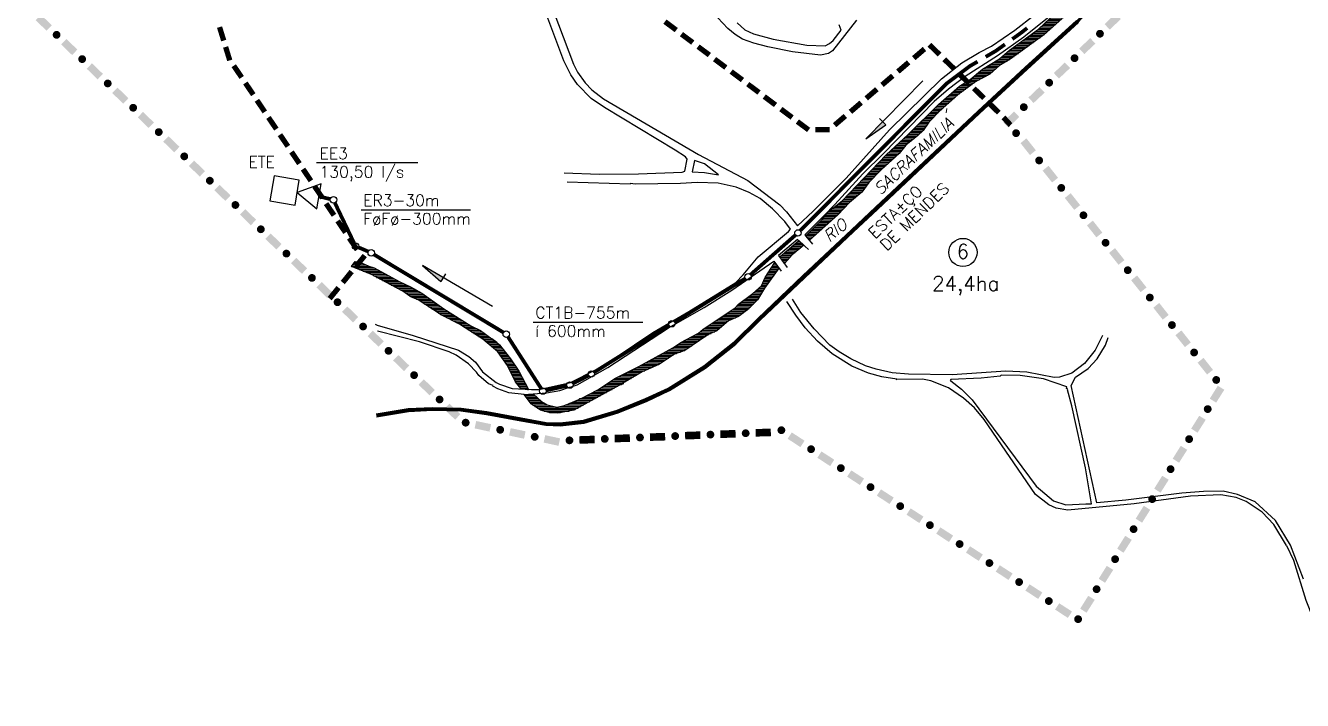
# Model space of a CAD drawing. Extents: x 628876 to 634043, y 7506730 to 7509520.
# Drawn here: x 629087 to 630626, y 7506739 to 7507552 of the extents above; entities that cross this region are included whole.
import ezdxf
from ezdxf.enums import TextEntityAlignment as Align

# ---------------------------------------------------------------- set-up
doc = ezdxf.new("R2010")
doc.units = 0
doc.header["$LTSCALE"] = 40
doc.header["$MEASUREMENT"] = 0
doc.linetypes.add('DASHED', pattern=[0.75, 0.5, -0.25])
doc.linetypes.add('HIDDEN', pattern=[0.375, 0.25, -0.125])
doc.layers.get('0').update_dxf_attribs({"linetype": 'CONTINUOUS'})
for name, color, linetype in [('ESTACAO', 5, 'CONTINUOUS'), ('HATCH', 150, 'CONTINUOUS'), ('L-FERREA', 6, 'CONTINUOUS'), ('LIMITE-BACIA', 3, 'CONTINUOUS'), ('LIMITE-PROJETO', 1, 'CONTINUOUS'), ('RIO', 4, 'CONTINUOUS'), ('RUA', 7, 'CONTINUOUS'), ('TEXTO', 5, 'CONTINUOUS'), ('TEXTO2', 5, 'CONTINUOUS')]:
    doc.layers.add(name, color=color, linetype=linetype)
doc.styles.add('GOTHICI', font='ITALICT8.SHX', dxfattribs={"height": 1.641651})
doc.styles.get("Standard").update_dxf_attribs({"font": 'ROMANSBR.SHX'})

# ---------------------------------------------------------------- blocks, each defined once
blk = doc.blocks.new('*X5')
at = {"color": 0}
for p, q in [((630401.2, 7507657.5), (630411, 7507657.5)), ((630401.4, 7507659.4), (630411, 7507659.4)), ((630401.7, 7507661.2), (630411, 7507661.2)), ((630401.9, 7507663.1), (630410.9, 7507663.1)), ((630402.2, 7507665), (630410.9, 7507665)), ((630398.2, 7507642.5), (630410.2, 7507642.5)), ((630399.2, 7507644.4), (630410.6, 7507644.4)), ((630399.8, 7507646.2), (630410.9, 7507646.2)), ((630400.1, 7507648.1), (630411.1, 7507648.1)), ((630400.3, 7507650), (630411.1, 7507650)), ((630400.5, 7507651.9), (630411.1, 7507651.9)), ((630400.8, 7507653.7), (630411.1, 7507653.7)), ((630401, 7507655.6), (630411, 7507655.6)), ((630387.9, 7507625.6), (630402.3, 7507625.6)), ((630389.3, 7507627.5), (630403.8, 7507627.5)), ((630390.6, 7507629.4), (630405.3, 7507629.4)), ((630391.9, 7507631.2), (630406.8, 7507631.2)), ((630393.2, 7507633.1), (630408.2, 7507633.1)), ((630394.5, 7507635), (630408.9, 7507635)), ((630395.4, 7507636.9), (630409.2, 7507636.9)), ((630396.4, 7507638.7), (630409.6, 7507638.7)), ((630397.3, 7507640.6), (630409.9, 7507640.6)), ((630373.7, 7507610.6), (630390.1, 7507610.6)), ((630375.6, 7507612.5), (630391.8, 7507612.5)), ((630377.5, 7507614.4), (630393.3, 7507614.4)), ((630379.3, 7507616.2), (630394.8, 7507616.2)), ((630381.2, 7507618.1), (630396.3, 7507618.1)), ((630383.1, 7507620), (630397.8, 7507620)), ((630385, 7507621.9), (630399.3, 7507621.9)), ((630386.6, 7507623.7), (630400.8, 7507623.7)), ((630358.6, 7507595.6), (630375.1, 7507595.6)), ((630360.6, 7507597.5), (630377.1, 7507597.5)), ((630362.4, 7507599.4), (630379.1, 7507599.4)), ((630364.3, 7507601.2), (630381.1, 7507601.2)), ((630366.2, 7507603.1), (630383, 7507603.1)), ((630368.1, 7507605), (630384.8, 7507605)), ((630369.9, 7507606.9), (630386.5, 7507606.9)), ((630371.8, 7507608.7), (630388.3, 7507608.7)), ((630342.8, 7507580.6), (630359.1, 7507580.6)), ((630344.8, 7507582.5), (630361.1, 7507582.5)), ((630346.8, 7507584.4), (630363.1, 7507584.4)), ((630348.7, 7507586.2), (630365.1, 7507586.2)), ((630350.7, 7507588.1), (630367.1, 7507588.1)), ((630352.7, 7507590), (630369.1, 7507590)), ((630354.7, 7507591.9), (630371.1, 7507591.9)), ((630356.6, 7507593.7), (630373.1, 7507593.7)), ((630327, 7507565.6), (630342.2, 7507565.6)), ((630329, 7507567.5), (630344.3, 7507567.5)), ((630331, 7507569.4), (630347, 7507569.4)), ((630332.9, 7507571.2), (630349.2, 7507571.2)), ((630334.9, 7507573.1), (630351.2, 7507573.1)), ((630336.9, 7507575), (630353.1, 7507575)), ((630338.9, 7507576.9), (630355.1, 7507576.9)), ((630340.8, 7507578.7), (630357.1, 7507578.7)), ((630309, 7507548.7), (630323.3, 7507548.7)), ((630311, 7507550.6), (630325.4, 7507550.6)), ((630313, 7507552.5), (630327.5, 7507552.5)), ((630315, 7507554.4), (630329.6, 7507554.4)), ((630317, 7507556.2), (630331.6, 7507556.2)), ((630319, 7507558.1), (630333.7, 7507558.1)), ((630321, 7507560), (630335.8, 7507560)), ((630323, 7507561.9), (630338.3, 7507561.9)), ((630325, 7507563.7), (630341, 7507563.7)), ((630288.7, 7507533.7), (630304.7, 7507533.7)), ((630291.3, 7507535.6), (630307.4, 7507535.6)), ((630293.8, 7507537.5), (630310, 7507537.5)), ((630296.4, 7507539.4), (630312.6, 7507539.4)), ((630299, 7507541.2), (630315.1, 7507541.2)), ((630301.6, 7507543.1), (630317.1, 7507543.1)), ((630304.2, 7507545), (630319.2, 7507545)), ((630306.8, 7507546.9), (630321.3, 7507546.9)), ((630268.8, 7507518.7), (630283.9, 7507518.7)), ((630271, 7507520.6), (630286.5, 7507520.6)), ((630273.1, 7507522.5), (630289.1, 7507522.5)), ((630275.7, 7507524.4), (630291.7, 7507524.4)), ((630278.3, 7507526.2), (630294.3, 7507526.2)), ((630280.9, 7507528.1), (630296.9, 7507528.1)), ((630283.5, 7507530), (630299.5, 7507530)), ((630286.1, 7507531.9), (630302.1, 7507531.9)), ((630247.5, 7507503.7), (630260.9, 7507503.7)), ((630250.6, 7507505.6), (630264, 7507505.6)), ((630253.7, 7507507.5), (630267.1, 7507507.5)), ((630256.7, 7507509.4), (630270.2, 7507509.4)), ((630259.8, 7507511.2), (630273.4, 7507511.2)), ((630262.4, 7507513.1), (630276.1, 7507513.1)), ((630264.5, 7507515), (630278.7, 7507515)), ((630266.7, 7507516.9), (630281.3, 7507516.9)), ((630225.2, 7507486.9), (630236.7, 7507486.9)), ((630227.6, 7507488.7), (630240.1, 7507488.7)), ((630229.8, 7507490.6), (630243.5, 7507490.6)), ((630232.1, 7507492.5), (630246.9, 7507492.5)), ((630234.3, 7507494.4), (630249.9, 7507494.4)), ((630236.6, 7507496.2), (630252.1, 7507496.2)), ((630238.8, 7507498.1), (630254.3, 7507498.1)), ((630241.3, 7507500), (630256.5, 7507500)), ((630244.4, 7507501.9), (630258.7, 7507501.9)), ((630204.6, 7507471.9), (630215.4, 7507471.9)), ((630206.8, 7507473.7), (630217.9, 7507473.7)), ((630209, 7507475.6), (630220.5, 7507475.6)), ((630211.2, 7507477.5), (630223, 7507477.5)), ((630213.5, 7507479.4), (630225.6, 7507479.4)), ((630216.4, 7507481.2), (630228.1, 7507481.2)), ((630219.4, 7507483.1), (630230.6, 7507483.1)), ((630222.3, 7507485), (630233.3, 7507485)), ((630187.3, 7507456.9), (630197.8, 7507456.9)), ((630189.4, 7507458.7), (630199.9, 7507458.7)), ((630191.6, 7507460.6), (630202.1, 7507460.6)), ((630193.8, 7507462.5), (630204.2, 7507462.5)), ((630195.9, 7507464.4), (630206.3, 7507464.4)), ((630198.1, 7507466.2), (630208.4, 7507466.2)), ((630200.3, 7507468.1), (630210.5, 7507468.1)), ((630202.5, 7507470), (630212.8, 7507470)), ((630172.3, 7507441.9), (630182, 7507441.9)), ((630174.2, 7507443.7), (630183.9, 7507443.7)), ((630176, 7507445.6), (630185.7, 7507445.6)), ((630177.9, 7507447.5), (630187.6, 7507447.5)), ((630179.8, 7507449.4), (630189.4, 7507449.4)), ((630181.7, 7507451.2), (630191.5, 7507451.2)), ((630183.6, 7507453.1), (630193.6, 7507453.1)), ((630185.4, 7507455), (630195.7, 7507455)), ((630157.2, 7507426.9), (630169.8, 7507426.9)), ((630159.1, 7507428.7), (630171.1, 7507428.7)), ((630161, 7507430.6), (630172.4, 7507430.6)), ((630162.9, 7507432.5), (630173.7, 7507432.5)), ((630164.8, 7507434.4), (630175, 7507434.4)), ((630166.6, 7507436.2), (630176.5, 7507436.2)), ((630168.5, 7507438.1), (630178.3, 7507438.1)), ((630170.4, 7507440), (630180.2, 7507440)), ((630139.4, 7507410), (630150.6, 7507410)), ((630141.4, 7507411.9), (630153, 7507411.9)), ((630143.5, 7507413.7), (630155.3, 7507413.7)), ((630145.5, 7507415.6), (630157.7, 7507415.6)), ((630147.6, 7507417.5), (630160.1, 7507417.5)), ((630149.6, 7507419.4), (630162.4, 7507419.4)), ((630151.6, 7507421.2), (630164.4, 7507421.2)), ((630153.5, 7507423.1), (630166.3, 7507423.1)), ((630155.4, 7507425), (630168.2, 7507425)), ((630123.2, 7507395), (630137, 7507395)), ((630125, 7507396.9), (630139.1, 7507396.9)), ((630127.1, 7507398.7), (630140.9, 7507398.7)), ((630129.1, 7507400.6), (630142.3, 7507400.6)), ((630131.2, 7507402.5), (630143.8, 7507402.5)), ((630133.2, 7507404.4), (630145.3, 7507404.4)), ((630135.3, 7507406.2), (630146.8, 7507406.2)), ((630137.3, 7507408.1), (630148.2, 7507408.1)), ((630108.8, 7507380), (630120.2, 7507380)), ((630110.6, 7507381.9), (630122.3, 7507381.9)), ((630112.4, 7507383.7), (630124.4, 7507383.7)), ((630114.2, 7507385.6), (630126.5, 7507385.6)), ((630116, 7507387.5), (630128.6, 7507387.5)), ((630117.8, 7507389.4), (630130.7, 7507389.4)), ((630119.6, 7507391.2), (630132.8, 7507391.2)), ((630121.4, 7507393.1), (630134.9, 7507393.1)), ((630094.5, 7507365), (630105.3, 7507365)), ((630096.3, 7507366.9), (630107.1, 7507366.9)), ((630098.1, 7507368.7), (630109, 7507368.7)), ((630099.9, 7507370.6), (630110.8, 7507370.6)), ((630101.7, 7507372.5), (630112.7, 7507372.5)), ((630103.5, 7507374.4), (630114.5, 7507374.4)), ((630105.3, 7507376.2), (630116.3, 7507376.2)), ((630107.1, 7507378.1), (630118.2, 7507378.1)), ((630080.2, 7507350), (630093.3, 7507350)), ((630082, 7507351.9), (630095.3, 7507351.9)), ((630083.8, 7507353.7), (630096.7, 7507353.7)), ((630085.6, 7507355.6), (630098, 7507355.6)), ((630087.4, 7507357.5), (630099.4, 7507357.5)), ((630089.2, 7507359.4), (630100.8, 7507359.4)), ((630091, 7507361.2), (630102.1, 7507361.2)), ((630092.7, 7507363.1), (630103.5, 7507363.1)), ((630061.8, 7507333.1), (630074.8, 7507333.1)), ((630064.1, 7507335), (630076.5, 7507335)), ((630066.5, 7507336.9), (630078.3, 7507336.9)), ((630068.8, 7507338.7), (630080.1, 7507338.7)), ((630071.2, 7507340.6), (630082.2, 7507340.6)), ((630073.1, 7507342.5), (630084.4, 7507342.5)), ((630074.9, 7507344.4), (630086.6, 7507344.4)), ((630076.6, 7507346.2), (630088.9, 7507346.2)), ((630078.4, 7507348.1), (630091.1, 7507348.1)), ((630047.2, 7507318.1), (630059.5, 7507318.1)), ((630048.7, 7507320), (630061.6, 7507320)), ((630050.1, 7507321.9), (630063.7, 7507321.9)), ((630051.6, 7507323.7), (630065.8, 7507323.7)), ((630053, 7507325.6), (630067.7, 7507325.6)), ((630054.7, 7507327.5), (630069.4, 7507327.5)), ((630057, 7507329.4), (630071.2, 7507329.4)), ((630059.4, 7507331.2), (630073, 7507331.2)), ((630032.2, 7507303.1), (630042.9, 7507303.1)), ((630034.1, 7507305), (630045, 7507305)), ((630035.9, 7507306.9), (630047, 7507306.9)), ((630037.8, 7507308.7), (630049.1, 7507308.7)), ((630039.7, 7507310.6), (630051.2, 7507310.6)), ((630041.6, 7507312.5), (630053.3, 7507312.5)), ((630043.5, 7507314.4), (630055.4, 7507314.4)), ((630045.4, 7507316.2), (630057.5, 7507316.2)), ((630013.4, 7507288.1), (630024.4, 7507288.1)), ((630015.6, 7507290), (630022.4, 7507290)), ((630017.8, 7507291.9), (630020.5, 7507291.9)), ((630028.4, 7507299.4), (630038.7, 7507299.4)), ((630028.5, 7507297.5), (630036.6, 7507297.5)), ((630030.1, 7507295.6), (630034.5, 7507295.6)), ((630030.3, 7507301.2), (630040.8, 7507301.2)), ((630031.7, 7507293.7), (630032.4, 7507293.7)), ((629996.3, 7507273.1), (630008.8, 7507273.1)), ((629998.2, 7507275), (630010.5, 7507275)), ((630000.4, 7507276.9), (630012.5, 7507276.9)), ((630002.5, 7507278.7), (630014.7, 7507278.7)), ((630004.7, 7507280.6), (630017, 7507280.6)), ((630006.9, 7507282.5), (630019.3, 7507282.5)), ((630009.1, 7507284.4), (630021.5, 7507284.4)), ((630011.2, 7507286.2), (630023.8, 7507286.2)), ((629983.6, 7507256.2), (629992.6, 7507256.2)), ((629984.9, 7507258.1), (629993.9, 7507258.1)), ((629986.1, 7507260), (629995.1, 7507260)), ((629987.3, 7507261.9), (629993.8, 7507261.9)), ((629988.5, 7507263.7), (629992.4, 7507263.7)), ((629989.8, 7507265.6), (629991.1, 7507265.6)), ((629997.6, 7507271.2), (630007.1, 7507271.2)), ((629998.9, 7507269.4), (630005.5, 7507269.4)), ((630000.3, 7507267.5), (630003.8, 7507267.5)), ((630001.6, 7507265.6), (630002.1, 7507265.6)), ((629975.4, 7507241.2), (629981.8, 7507241.2)), ((629976.2, 7507243.1), (629983.1, 7507243.1)), ((629977.1, 7507245), (629984.5, 7507245)), ((629977.9, 7507246.9), (629985.8, 7507246.9)), ((629978.7, 7507248.7), (629987.2, 7507248.7)), ((629980, 7507250.6), (629988.5, 7507250.6)), ((629981.2, 7507252.5), (629989.9, 7507252.5)), ((629982.4, 7507254.4), (629991.2, 7507254.4)), ((629959.7, 7507226.2), (629972.2, 7507226.2)), ((629962.2, 7507228.1), (629973.3, 7507228.1)), ((629964.6, 7507230), (629974.4, 7507230)), ((629966.7, 7507231.9), (629975.5, 7507231.9)), ((629968.8, 7507233.7), (629976.6, 7507233.7)), ((629970.9, 7507235.6), (629977.7, 7507235.6)), ((629973, 7507237.5), (629979.1, 7507237.5)), ((629974.6, 7507239.4), (629980.4, 7507239.4)), ((629941.3, 7507211.2), (629959.4, 7507211.2)), ((629943.5, 7507213.1), (629961.2, 7507213.1)), ((629945.3, 7507215), (629963, 7507215)), ((629947.2, 7507216.9), (629964.8, 7507216.9)), ((629949.7, 7507218.7), (629966.7, 7507218.7)), ((629952.2, 7507220.6), (629968.5, 7507220.6)), ((629954.7, 7507222.5), (629970, 7507222.5)), ((629957.2, 7507224.4), (629971.1, 7507224.4)), ((629916, 7507194.4), (629932.1, 7507194.4)), ((629918.9, 7507196.2), (629934.2, 7507196.2)), ((629921.7, 7507198.1), (629938.5, 7507198.1)), ((629924.5, 7507200), (629942.9, 7507200)), ((629927.3, 7507201.9), (629946.9, 7507201.9)), ((629930.1, 7507203.7), (629949.5, 7507203.7)), ((629932.9, 7507205.6), (629952.1, 7507205.6)), ((629935.7, 7507207.5), (629954.7, 7507207.5)), ((629938.5, 7507209.4), (629957.3, 7507209.4)), ((629894, 7507179.4), (629909.8, 7507179.4)), ((629897.5, 7507181.2), (629913.5, 7507181.2)), ((629900, 7507183.1), (629917.9, 7507183.1)), ((629902.4, 7507185), (629921.3, 7507185)), ((629904.8, 7507186.9), (629923.4, 7507186.9)), ((629907.6, 7507188.7), (629925.6, 7507188.7)), ((629910.4, 7507190.6), (629927.7, 7507190.6)), ((629913.2, 7507192.5), (629929.9, 7507192.5)), ((629868.5, 7507164.4), (629887.3, 7507164.4)), ((629871.2, 7507166.2), (629890.1, 7507166.2)), ((629873.9, 7507168.1), (629892.8, 7507168.1)), ((629876.6, 7507170), (629895.6, 7507170)), ((629880, 7507171.9), (629898.4, 7507171.9)), ((629883.5, 7507173.7), (629901.2, 7507173.7)), ((629887, 7507175.6), (629903.9, 7507175.6)), ((629890.5, 7507177.5), (629906.7, 7507177.5)), ((629841.3, 7507149.4), (629859.1, 7507149.4)), ((629844.8, 7507151.2), (629862, 7507151.2)), ((629848.2, 7507153.1), (629864.9, 7507153.1)), ((629851.6, 7507155), (629867.8, 7507155)), ((629855.1, 7507156.9), (629871.6, 7507156.9)), ((629858.5, 7507158.7), (629876.7, 7507158.7)), ((629861.9, 7507160.6), (629881.7, 7507160.6)), ((629865.4, 7507162.5), (629884.5, 7507162.5)), ((629812.8, 7507134.4), (629829.7, 7507134.4)), ((629816.5, 7507136.2), (629833.6, 7507136.2)), ((629820.2, 7507138.1), (629837.8, 7507138.1)), ((629824, 7507140), (629842.1, 7507140)), ((629827.6, 7507141.9), (629846.3, 7507141.9)), ((629831, 7507143.7), (629850.4, 7507143.7)), ((629834.5, 7507145.6), (629853.3, 7507145.6)), ((629837.9, 7507147.5), (629856.2, 7507147.5)), ((629783.5, 7507117.5), (629801, 7507117.5)), ((629786.4, 7507119.4), (629805.4, 7507119.4)), ((629789.3, 7507121.2), (629807.5, 7507121.2)), ((629792.2, 7507123.1), (629810.7, 7507123.1)), ((629795.1, 7507125), (629813.9, 7507125)), ((629798, 7507126.9), (629817, 7507126.9)), ((629801.6, 7507128.7), (629820.2, 7507128.7)), ((629805.4, 7507130.6), (629823.4, 7507130.6)), ((629809.1, 7507132.5), (629826.5, 7507132.5)), ((629689, 7507106.2), (629701.2, 7507106.2)), ((629690.4, 7507104.4), (629703.2, 7507104.4)), ((629691.8, 7507102.5), (629705.3, 7507102.5)), ((629755, 7507102.5), (629773.6, 7507102.5)), ((629760.3, 7507104.4), (629777.1, 7507104.4)), ((629763.8, 7507106.2), (629780.5, 7507106.2)), ((629767.3, 7507108.1), (629783.9, 7507108.1)), ((629770.9, 7507110), (629787.3, 7507110)), ((629774.4, 7507111.9), (629790.8, 7507111.9)), ((629777.7, 7507113.7), (629794.2, 7507113.7)), ((629780.6, 7507115.6), (629797.6, 7507115.6)), ((629693.1, 7507100.6), (629707.4, 7507100.6)), ((629694.5, 7507098.7), (629709.7, 7507098.7)), ((629695.9, 7507096.9), (629712.9, 7507096.9)), ((629698.3, 7507095), (629716.4, 7507095)), ((629701.2, 7507093.1), (629724, 7507093.1)), ((629704.1, 7507091.2), (629753.1, 7507091.2)), ((629707.1, 7507089.4), (629749.7, 7507089.4)), ((629712.2, 7507087.5), (629742.2, 7507087.5)), ((629731.2, 7507093.1), (629756.5, 7507093.1)), ((629738, 7507095), (629759.9, 7507095)), ((629742.7, 7507096.9), (629763.4, 7507096.9)), ((629747.4, 7507098.7), (629766.8, 7507098.7)), ((629752.1, 7507100.6), (629770.2, 7507100.6)), ((629718.5, 7507085.6), (629731.8, 7507085.6))]:
    blk.add_line(p, q, dxfattribs=at)
blk = doc.blocks.new('*X4')
at = {"color": 0}
for p, q in [((629480.1, 7507261.9), (629501.7, 7507261.9)), ((629481.5, 7507263.7), (629497.3, 7507263.7)), ((629482.8, 7507265.6), (629493.3, 7507265.6)), ((629484.2, 7507267.5), (629488.5, 7507267.5)), ((629484.5, 7507260), (629507.9, 7507260)), ((629489.2, 7507258.1), (629511.3, 7507258.1)), ((629493.9, 7507256.2), (629514.7, 7507256.2)), ((629498.5, 7507254.4), (629518.1, 7507254.4)), ((629503.2, 7507252.5), (629521.5, 7507252.5)), ((629506.8, 7507250.6), (629525, 7507250.6)), ((629510.3, 7507248.7), (629528.4, 7507248.7)), ((629513.8, 7507246.9), (629531.8, 7507246.9)), ((629517.4, 7507245), (629535.2, 7507245)), ((629520.9, 7507243.1), (629538.8, 7507243.1)), ((629524.4, 7507241.2), (629542.8, 7507241.2)), ((629528, 7507239.4), (629546.8, 7507239.4)), ((629531.5, 7507237.5), (629550.8, 7507237.5)), ((629535, 7507235.6), (629554.2, 7507235.6)), ((629538.5, 7507233.7), (629557.5, 7507233.7)), ((629542.1, 7507231.9), (629560.8, 7507231.9)), ((629544.9, 7507230), (629564.1, 7507230)), ((629547.7, 7507228.1), (629566.9, 7507228.1)), ((629550.5, 7507226.2), (629569.6, 7507226.2)), ((629554.1, 7507224.4), (629572.2, 7507224.4)), ((629558.2, 7507222.5), (629574.9, 7507222.5)), ((629561.8, 7507220.6), (629577.6, 7507220.6)), ((629564.7, 7507218.7), (629580.3, 7507218.7)), ((629567.6, 7507216.9), (629582.9, 7507216.9)), ((629570.5, 7507215), (629585.6, 7507215)), ((629573.4, 7507213.1), (629588.3, 7507213.1)), ((629576.2, 7507211.2), (629591, 7507211.2)), ((629579.1, 7507209.4), (629593.8, 7507209.4)), ((629582, 7507207.5), (629596.8, 7507207.5)), ((629584.9, 7507205.6), (629599.7, 7507205.6)), ((629587.8, 7507203.7), (629602.6, 7507203.7)), ((629591.4, 7507201.9), (629605.5, 7507201.9)), ((629595.1, 7507200), (629608.5, 7507200)), ((629598.8, 7507198.1), (629611.4, 7507198.1)), ((629602.5, 7507196.2), (629614.3, 7507196.2)), ((629606.2, 7507194.4), (629617.2, 7507194.4)), ((629609.9, 7507192.5), (629620.2, 7507192.5)), ((629612.8, 7507190.6), (629623.1, 7507190.6)), ((629615.7, 7507188.7), (629626.7, 7507188.7)), ((629618.6, 7507186.9), (629630.6, 7507186.9)), ((629621.5, 7507185), (629634.5, 7507185)), ((629624.4, 7507183.1), (629637.4, 7507183.1)), ((629627.3, 7507181.2), (629640, 7507181.2)), ((629630.2, 7507179.4), (629642.7, 7507179.4)), ((629633.1, 7507177.5), (629645.3, 7507177.5)), ((629636, 7507175.6), (629647.9, 7507175.6)), ((629638.8, 7507173.7), (629650.5, 7507173.7)), ((629641, 7507171.9), (629652.8, 7507171.9)), ((629643.3, 7507170), (629655.2, 7507170)), ((629645.6, 7507168.1), (629657.5, 7507168.1)), ((629647.9, 7507166.2), (629659.4, 7507166.2)), ((629650.1, 7507164.4), (629660.9, 7507164.4)), ((629652.4, 7507162.5), (629662.4, 7507162.5)), ((629654.7, 7507160.6), (629663.9, 7507160.6)), ((629656.8, 7507158.7), (629665.3, 7507158.7)), ((629658.1, 7507156.9), (629666.8, 7507156.9)), ((629659.4, 7507155), (629668.3, 7507155)), ((629660.7, 7507153.1), (629669.8, 7507153.1)), ((629662, 7507151.2), (629671.3, 7507151.2)), ((629663.3, 7507149.4), (629672.6, 7507149.4)), ((629664.6, 7507147.5), (629673.9, 7507147.5)), ((629665.9, 7507145.6), (629675.1, 7507145.6)), ((629667.2, 7507143.7), (629676.3, 7507143.7)), ((629668.4, 7507141.9), (629677.6, 7507141.9)), ((629669.3, 7507140), (629678.8, 7507140)), ((629670.2, 7507138.1), (629680.1, 7507138.1)), ((629671.1, 7507136.2), (629681.3, 7507136.2)), ((629672, 7507134.4), (629682.4, 7507134.4)), ((629672.9, 7507132.5), (629683.4, 7507132.5)), ((629673.8, 7507130.6), (629684.4, 7507130.6)), ((629674.7, 7507128.7), (629685.4, 7507128.7)), ((629675.6, 7507126.9), (629686.4, 7507126.9)), ((629676.5, 7507125), (629687.4, 7507125)), ((629677.4, 7507123.1), (629688.4, 7507123.1)), ((629678.7, 7507121.2), (629689.4, 7507121.2)), ((629680.3, 7507119.4), (629690.4, 7507119.4)), ((629681.8, 7507117.5), (629691.4, 7507117.5)), ((629683.3, 7507115.6), (629692.4, 7507115.6)), ((629692.1, 7507113.7), (629693.4, 7507113.7))]:
    blk.add_line(p, q, dxfattribs=at)
blk = doc.blocks.new('G2')
at = {"layer": 'LIMITE-BACIA'}
blk.add_solid([(-8.5, -3.3), (-8.5, 3.1), (8.5, -3.2), (8.5, 3.2)], dxfattribs=at)
blk = doc.blocks.new('R2')
at = {"layer": 'LIMITE-PROJETO', "const_width": 4.67}
blk.add_lwpolyline([(-18.8, 0.2, 1), (-23.5, 0.2, 1)], format="xyb", close=True, dxfattribs=at)
at = {"layer": 'LIMITE-PROJETO'}
blk.add_solid([(9.2, 4.6), (9.2, -4.6), (-9.1, 4.7), (-9.2, -4.4)], dxfattribs=at)

msp = doc.modelspace()

# ---------------------------------------------------------------- linework, layer by layer
at = {"layer": 'ESTACAO'}
for p, q in [((630168.6, 7507485.6), (630100.1, 7507415.7)), ((630100.1, 7507415.7), (630124.3, 7507432.5)), ((630116.6, 7507440.1), (630124.3, 7507432.5)), ((629650.1, 7507213.5), (629565.6, 7507263)), ((629565.6, 7507263), (629587.8, 7507243.6)), ((629593.3, 7507252.9), (629587.8, 7507243.6))]:
    msp.add_line(p, q, dxfattribs=at)
at = {"layer": 'ESTACAO', "linetype": 'HIDDEN', "const_width": 4.5}
for points in [[(630294.5, 7507549.2), (630287.9, 7507544), (630276.6, 7507535.9)], [(630267.7, 7507529.5), (630256.8, 7507521.7), (630244.5, 7507514.5)], [(630234.7, 7507508.7), (630225.2, 7507503.2), (630196.9, 7507481.9), (630020.9, 7507305)]]:
    msp.add_lwpolyline(points, dxfattribs=at)
at = {"layer": 'ESTACAO'}
for points in [[(629412, 7507335.6), (629417.1, 7507366), (629386.8, 7507371.1), (629381.6, 7507340.8)], [(629443.5, 7507361.5), (629414.6, 7507350.8), (629438.3, 7507331.1)]]:
    msp.add_lwpolyline(points, close=True, dxfattribs=at)
at = {"layer": 'ESTACAO', "const_width": 4.5}
for points in [[(629454.5, 7507343), (629440.9, 7507346.3)], [(629483.2, 7507289.8), (629459.9, 7507338.6)], [(629500.2, 7507279.8), (629488.5, 7507284.8)], [(630015.2, 7507299.7), (629961.1, 7507252)], [(629663.3, 7507182.2), (629507.1, 7507276.2)], [(629954.9, 7507247.4), (629869.4, 7507194.8)], [(629708.5, 7507114.9), (629668.7, 7507176.9)], [(629862.8, 7507190.7), (629772.4, 7507134.2)], [(629739.5, 7507118), (629714.4, 7507112.4)], [(629765.7, 7507130.4), (629746.7, 7507120.6)]]:
    msp.add_lwpolyline(points, dxfattribs=at)
at = {"layer": 'ESTACAO'}
for centre in [(629458.3, 7507342.1), (630018.2, 7507302.2), (629484.9, 7507286.3), (629503.8, 7507278.2), (629958.2, 7507249.4), (629866.1, 7507192.8), (629666.6, 7507180.2), (629769.1, 7507132.2), (629743.3, 7507118.9), (629710.6, 7507111.6)]:
    msp.add_circle(centre, 3.89, dxfattribs=at)
for points in [[(630124.3, 7507432.5), (630120.5, 7507436.3), (630100.1, 7507415.7)], [(629587.8, 7507243.6), (629590.6, 7507248.3), (629565.6, 7507263)]]:
    msp.add_solid(points, dxfattribs=at)
at = {"layer": 'L-FERREA', "linetype": 'DASHED', "const_width": 3.54, "flags": 128}
msp.add_lwpolyline([(629510, 7507082.4), (629548.6, 7507088.9), (629577.5, 7507090.3), (629611.9, 7507089.5), (629643, 7507085.3), (629684.4, 7507077.6), (629714.6, 7507072.2), (629731.3, 7507071.5), (629760, 7507074.7), (629800.7, 7507086.9), (629835, 7507100.9), (629862.5, 7507113.8), (629905.5, 7507140.8), (629942.3, 7507169.6), (629971, 7507197.8), (630025.4, 7507249.6), (630083.7, 7507304.8), (630112.9, 7507331.8), (630236, 7507447.8), (630293.3, 7507500.7), (630355.1, 7507557), (630381.6, 7507584.8), (630401.8, 7507612.5), (630421.4, 7507639.8), (630431.3, 7507660.9), (630445.9, 7507703.4), (630458.5, 7507728.1), (630478.4, 7507756.6), (630506.8, 7507782.9), (630536.3, 7507804.6), (630574.2, 7507822.3), (630607.5, 7507830.5), (630637.4, 7507832.5), (630657.5, 7507830.7), (630681.6, 7507823.8), (630735.2, 7507797.3), (630837, 7507743.7), (630896.5, 7507712.5), (630970.1, 7507678.4), (631000.9, 7507665.6), (631022.1, 7507660.3), (631050.1, 7507657.8), (631071.9, 7507657.6), (631095.9, 7507659.7), (631153.4, 7507669.4), (631186.3, 7507673.7), (631211.2, 7507674.1), (631237.8, 7507673.9), (631266.6, 7507670.8), (631315.8, 7507663), (631363.3, 7507650.2), (631394.4, 7507638.6), (631469.2, 7507615.9), (631557.6, 7507584), (631660.8, 7507549), (631672.7, 7507545.5), (631718, 7507529.3), (631755.7, 7507520.4), (631790.4, 7507515.6), (631825.8, 7507514.7), (631864.6, 7507517.3), (631902.2, 7507521.5), (631932.2, 7507523.5), (631973.5, 7507521.5), (632038.8, 7507518.1), (632119.5, 7507515.2), (632196.2, 7507512.9), (632310.4, 7507512), (632360.4, 7507510.5), (632375.5, 7507509.2), (632392.3, 7507505.2), (632421, 7507494.2), (632441.1, 7507482.8), (632466.9, 7507464), (632519.2, 7507410.3), (632579, 7507352.5), (632683.3, 7507250.6), (632760, 7507175)], dxfattribs=at)
at = {"layer": 'L-FERREA'}
for points in [[(629509.8, 7507084.1), (629548.4, 7507090.6), (629577.4, 7507092), (629612.1, 7507091.2), (629643.3, 7507087), (629684.7, 7507079.3), (629714.8, 7507073.9), (629731.3, 7507073.2), (629759.7, 7507076.4), (629800.1, 7507088.6), (629834.3, 7507102.5), (629861.7, 7507115.3), (629904.6, 7507142.2), (629941.1, 7507170.9), (629969.8, 7507199.1), (630024.2, 7507250.9), (630082.6, 7507306.1), (630111.8, 7507333.1), (630234.9, 7507449.1), (630292.1, 7507502), (630353.9, 7507558.3)], [(629510.3, 7507080.6), (629548.8, 7507087), (629577.5, 7507088.5), (629611.8, 7507087.7), (629642.7, 7507083.5), (629684.1, 7507075.8), (629714.4, 7507070.4), (629731.4, 7507069.7), (629760.4, 7507072.9), (629801.3, 7507085.2), (629835.8, 7507099.2), (629863.4, 7507112.2), (629906.6, 7507139.3), (629943.5, 7507168.2), (629972.2, 7507196.5), (630026.6, 7507248.3), (630085, 7507303.5), (630114.2, 7507330.5), (630237.3, 7507446.5), (630294.5, 7507499.4), (630356.4, 7507555.7)]]:
    msp.add_lwpolyline(points, dxfattribs=at)
at = {"layer": 'LIMITE-BACIA'}
msp.add_solid([(630263.6, 7507439.2), (630268.1, 7507443.9), (630272.2, 7507429.9), (630276.7, 7507434.5)], dxfattribs=at)
at = {"layer": 'LIMITE-PROJETO', "const_width": 4.68}
msp.add_lwpolyline([(630282.8, 7507424.1, 1), (630279.4, 7507420.9, 1)], format="xyb", close=True, dxfattribs=at)
at = {"layer": 'LIMITE-PROJETO'}
msp.add_solid([(630278.7, 7507448.6), (630285, 7507442), (630265.4, 7507436), (630271.7, 7507429.3)], dxfattribs=at)
at = {"layer": 'RIO', "linetype": 'CONTINUOUS'}
for points in [[(630336.6, 7507560.7), (630314.7, 7507540.9), (630274.1, 7507511.7), (630261.1, 7507503.9), (630249.3, 7507493.8), (630232.7, 7507484.6), (630211.3, 7507468.9), (630189.3, 7507449.3), (630175.8, 7507435.6), (630169, 7507425.8), (630162.7, 7507419.6), (630148.2, 7507408.1), (630140.2, 7507397.9), (630127.4, 7507386.4), (630118.4, 7507378.4), (630103.5, 7507363.2), (630095, 7507351.4), (630080.4, 7507339.1), (630066.3, 7507324.2), (630032, 7507293.4), (630027.6, 7507298.6), (630047.4, 7507318.3), (630054.1, 7507327.1), (630071.5, 7507340.8), (630124.6, 7507396.5), (630151.1, 7507420.7), (630187.7, 7507457.2), (630212.8, 7507479), (630225.6, 7507487.1), (630240.6, 7507499.6), (630261, 7507512), (630273.2, 7507522.5), (630308, 7507547.7), (630329.2, 7507567.7)], [(629655, 7507170.2), (629649.3, 7507174.6), (629655, 7507170.2), (629658.5, 7507167.3), (629671.8, 7507150.6), (629681.6, 7507135.7), (629693.5, 7507113.6), (629684, 7507114.8), (629677.6, 7507122.6), (629677.6, 7507122.6), (629668, 7507142.6), (629656.5, 7507159.1), (629638.4, 7507174), (629610, 7507192.4), (629588, 7507203.6), (629560.4, 7507221.5), (629551.7, 7507225.4), (629542, 7507231.9), (629503.4, 7507252.4), (629480, 7507261.8), (629484.4, 7507267.8), (629489.4, 7507267.4), (629500.7, 7507262.1), (629507.4, 7507260.3), (629537.5, 7507243.7), (629551.2, 7507237.3), (629564.6, 7507229.7), (629591.4, 7507210.9), (629623.8, 7507190.1), (629635.4, 7507184.6), (629649.3, 7507174.6)], [(629990.4, 7507266.6), (629995.2, 7507259.9), (629977.8, 7507235.8), (629969.5, 7507221.7), (629957.9, 7507209.8), (629946.5, 7507201.6), (629934.3, 7507196.3), (629920.2, 7507184.1), (629912.6, 7507180.9), (629908.2, 7507178.5), (629881.7, 7507160.6), (629869.4, 7507156), (629850.3, 7507143.7), (629830.5, 7507134.8), (629807.2, 7507121.1), (629808, 7507120.2), (629803, 7507118.6), (629748.2, 7507088.6), (629728.9, 7507085.1), (629718.2, 7507085.6), (629707.9, 7507088.8), (629696.4, 7507096.2), (629688.3, 7507107.3), (629699.2, 7507108), (629709.2, 7507099), (629715.9, 7507095.1), (629727.6, 7507092.3), (629736.6, 7507094.4), (629754, 7507101.4), (629755.1, 7507102.6), (629757.5, 7507102.9), (629776.8, 7507113.1), (629798.2, 7507127), (629826.2, 7507141.1), (629867.5, 7507163.6), (629877.1, 7507170.3), (629898.1, 7507181.6), (629903.9, 7507186.3), (629942.6, 7507212.1), (629946.6, 7507216.5), (629963.8, 7507229.3), (629974.2, 7507238.6), (629978.7, 7507248.7), (629990.4, 7507266.6)]]:
    msp.add_lwpolyline(points, dxfattribs=at)
at = {"layer": 'RIO'}
msp.add_lwpolyline([(630025.2, 7507287.4), (630011.1, 7507275.8), (630001.8, 7507265.3), (629996.2, 7507273.3), (630019.2, 7507293.1)], close=True, dxfattribs=at)
at = {"layer": 'RUA', "linetype": 'CONTINUOUS'}
for points in [[(630400.3, 7507663.9), (630399.9, 7507654.8), (630397.3, 7507642.9), (630391.6, 7507631.7), (630373.8, 7507611.8), (630330.9, 7507570.6), (630290.4, 7507538.2), (630258.8, 7507515.6), (630219.8, 7507490.6), (630199.7, 7507475.6), (630182.2, 7507460.5), (630121.4, 7507397.9), (630096.5, 7507373.6), (630062.5, 7507336.4), (630049.8, 7507323.1), (630026.6, 7507299.8), (630035.9, 7507288.7)], [(629706, 7507616.7), (629747.7, 7507505.7), (629752.4, 7507496.1), (629761.5, 7507483.2), (629769.9, 7507474.7), (629783.6, 7507463.7), (629898.2, 7507396.8), (629957.9, 7507365.6), (629996.4, 7507336.2), (630004.4, 7507327.7), (630017.7, 7507310.9), (630036.6, 7507328.5), (630076.2, 7507368.2), (630128.7, 7507426.7), (630191.3, 7507488), (630215.8, 7507507.2), (630236.7, 7507519.7), (630251.6, 7507527.4), (630279.5, 7507546.5), (630303.5, 7507565)], [(629736.2, 7507374.5), (629778.4, 7507373.2), (629825.9, 7507373.3), (629878.7, 7507375.3), (629881.7, 7507376.7), (629884.8, 7507391), (629882.5, 7507394.1), (629870, 7507402.2), (629785.1, 7507453.4), (629769, 7507464.2), (629752.4, 7507481), (629744.5, 7507492.8), (629736, 7507509.7), (629699.7, 7507606.5)], [(630088.7, 7507558.5), (630060, 7507521.6), (630054.9, 7507518.4), (630045.5, 7507516.4), (630011.8, 7507520.7), (629981.9, 7507526.6), (629965, 7507531), (629951.3, 7507535.9), (629942.4, 7507541.5), (629933.7, 7507548.8), (629909.5, 7507574.3)], [(629945.1, 7507555.4), (629954.1, 7507547.2), (629964.5, 7507542.1), (629988.4, 7507535.6), (630028.9, 7507528.4), (630051.1, 7507527.8), (630056.3, 7507530.4), (630060.7, 7507534.3), (630070.1, 7507546.7), (630068, 7507553.1)], [(629697, 7507113.4), (629706.4, 7507113.7), (629743.9, 7507121.8), (629774.3, 7507137.3), (629798, 7507151.8), (629843.2, 7507182.4), (629886.7, 7507207.6), (629943.5, 7507242.6), (629952.3, 7507251.6), (629970.4, 7507273.5), (630006.9, 7507304), (630009.2, 7507306.8), (630002.5, 7507316.2), (629987.7, 7507331.2), (629972.6, 7507343.7), (629959.5, 7507350.9), (629943.9, 7507357.4), (629922, 7507362.2), (629896.8, 7507363.2), (629876.4, 7507361.7), (629822, 7507361.2), (629816.4, 7507361.9), (629815.8, 7507361), (629740.1, 7507363.5)], [(629688.3, 7507107.3), (629715.2, 7507109.5), (629731.2, 7507112.5), (629742.7, 7507116.2), (629745.9, 7507117.2), (629752.2, 7507119.3), (629789, 7507140.1), (629862.3, 7507187.8), (629905.1, 7507212.3), (629938.4, 7507233.3), (629989.1, 7507268.3), (629998, 7507256.1)], [(630607, 7506925.3), (630592, 7506950.8), (630577.9, 7506965.8), (630558.3, 7506978.6), (630546.5, 7506983.3), (630528.1, 7506986.7), (630491.4, 7506985), (630423.5, 7506975.6), (630343.5, 7506968.2), (630329.4, 7506970.5), (630320.6, 7506974.5), (630304.5, 7506986.9), (630242.7, 7507077.2), (630231, 7507091.4), (630217.9, 7507103), (630199.5, 7507115.4), (630178.2, 7507124), (630168.3, 7507126), (630136.5, 7507125.5), (630137.3, 7507126.1), (630119.3, 7507128.8), (630103.3, 7507133.3), (630083.1, 7507141.6), (630059.3, 7507156.5), (630041.8, 7507171.8), (630026.8, 7507188), (630015.5, 7507203), (630004.9, 7507219.5)], [(630385.4, 7507178.8), (630376.4, 7507161.1), (630363.8, 7507144.7), (630348.2, 7507133.2), (630333.6, 7507128.5), (630327, 7507127.8), (630293.9, 7507134.6), (630268.9, 7507135.6), (630204.1, 7507131.1), (630151.3, 7507132.1), (630131.8, 7507133.6), (630112.3, 7507137.9), (630099.7, 7507141.9), (630081.9, 7507150.4), (630067.9, 7507159), (630056.8, 7507167.1), (630037.7, 7507186.6), (630021.6, 7507206.4), (630011.6, 7507222.6)], [(629508.7, 7507192.3), (629511.1, 7507190.9), (629554.5, 7507178.6), (629609.1, 7507161.1), (629621.6, 7507153.3), (629629.3, 7507146.4), (629638, 7507135), (629654.4, 7507122), (629654.4, 7507122), (629658.3, 7507120), (629673.6, 7507114.6), (629697, 7507113.4)], [(629688.3, 7507107.3), (629669.8, 7507109.6), (629656.2, 7507114.2), (629650.5, 7507117.6), (629650.8, 7507118.4), (629645.2, 7507120.3), (629633.6, 7507130.2), (629630.8, 7507134.4), (629621.1, 7507144.4), (629606.1, 7507155.1), (629597.7, 7507159.1), (629562, 7507170.9), (629511.3, 7507184)], [(630378.3, 7506976.8), (630347.5, 7507118.2), (630352.8, 7507128.2), (630368.2, 7507138.9), (630378.9, 7507150.5), (630388.8, 7507167), (630392, 7507176.1)], [(630627.6, 7506885.1), (630611.9, 7506925.7), (630593.7, 7506955.7), (630569.4, 7506978.1), (630547.9, 7506986.8), (630530.9, 7506990.9), (630507, 7506990.4), (630480.9, 7506988.5), (630413.5, 7506980.1), (630378.3, 7506976.8)], [(630607, 7506925.3), (630615.4, 7506907.9), (630630.3, 7506859.4), (630639, 7506838.2), (630651, 7506812.7), (630664.8, 7506787.2), (630675.7, 7506769.9), (630684.3, 7506761.6), (630693, 7506755.2), (630701, 7506750.9), (630720.9, 7506743.2), (630737.8, 7506739.3), (630755.2, 7506738.7), (630799.7, 7506742.1), (630854.2, 7506751.9), (630894.2, 7506754.2)]]:
    msp.add_lwpolyline(points, dxfattribs=at)
at = {"layer": 'RUA'}
msp.add_lwpolyline([(629890.7, 7507375.9), (629905.4, 7507375), (629922.4, 7507372.4), (629905.5, 7507385.5), (629893.3, 7507389.7)], close=True, dxfattribs=at)
msp.add_lwpolyline([(630030.7, 7507282.1), (630017.8, 7507294.4), (629994.9, 7507275.1), (630005.3, 7507260.4)], dxfattribs=at)
at = {"layer": 'RUA', "linetype": 'CONTINUOUS'}
msp.add_lwpolyline([(630215.4, 7507114.1), (630228.3, 7507101), (630305.5, 7506997.1), (630326.1, 7506979.3), (630341.3, 7506974.6), (630365.1, 7506975.9), (630372, 7506975.9), (630364.7, 7507019.2), (630348.2, 7507093.8), (630343.1, 7507113.2), (630343.7, 7507114.1), (630341.8, 7507114.6), (630342.3, 7507116.9), (630314.2, 7507126.5), (630285.9, 7507130.5), (630263.1, 7507130.8), (630261.8, 7507129.7), (630238.9, 7507127.2), (630202.6, 7507125.6), (630201.8, 7507124.5), (630202.4, 7507123.8)], close=True, dxfattribs=at)
at = {"layer": 'TEXTO'}
for p, q in [((629437.9, 7507387.1), (629560.1, 7507387.1)), ((629491.8, 7507330.2), (629623.6, 7507330.2)), ((629699.1, 7507194.8), (629831, 7507194.8))]:
    msp.add_line(p, q, dxfattribs=at)
at = {"layer": 'TEXTO2'}
msp.add_circle((630217.1, 7507278.7), 17, dxfattribs=at)

# ---------------------------------------------------------------- block references
at = {"layer": 'HATCH'}
for name in ['*X5', '*X4']:
    msp.add_blockref(name, (0, 0), dxfattribs=at)
at = {"layer": 'LIMITE-BACIA', "xscale": 1.0000005, "yscale": 1.0000005, "zscale": 1.0000005}
for p, rotation in [((629323.4, 7507542.2), 106.8003442190898), ((629864.7, 7507551.9), 322.9710928334479), ((629884.6, 7507536.8), 322.9710928334479), ((629330.7, 7507518.3), 106.8003442190898), ((629904.6, 7507521.8), 322.9710928334479), ((630164.2, 7507518.5), 40.28708414538382), ((630182.8, 7507523.2), 315.5353972094617), ((629342.8, 7507496.7), 123.8095655051361), ((629924.5, 7507506.7), 322.9710928334479), ((630145.1, 7507502.3), 40.28708414538382), ((630200.7, 7507505.7), 315.5353972094617), ((629944.5, 7507491.7), 322.9710928334479), ((630126, 7507486.2), 40.28708414538382), ((630218.5, 7507488.2), 315.5353972094617), ((629356.8, 7507475.9), 123.8095655051361), ((629964.5, 7507476.6), 322.9710928334479), ((630106.9, 7507470), 40.28708414538382), ((630236.3, 7507470.7), 315.5353972094617), ((629370.7, 7507455.1), 123.8095655051361), ((629984.4, 7507461.6), 322.9710928334479), ((630087.9, 7507453.8), 40.28708414538382), ((630254.2, 7507453.2), 315.5353972094617), ((629384.6, 7507434.4), 123.8095655051361), ((630004.4, 7507446.5), 322.9710928334479), ((630068.8, 7507437.7), 40.28708414538382), ((630024.3, 7507431.5), 322.9710928334479), ((630047.8, 7507426.8), 0.1408158170044604), ((629398.5, 7507413.6), 123.8095655051361), ((629412.4, 7507392.8), 123.8095655051361), ((629426.3, 7507372.1), 123.8095655051361), ((629440.2, 7507351.3), 123.8095655051361), ((629454.1, 7507330.5), 123.8095655051361), ((629468, 7507309.7), 123.8095655051361), ((629482, 7507289), 123.8095655051361), ((629490.6, 7507268.4), 50.70349063382619), ((629474.8, 7507249.1), 50.70349063382619), ((629459, 7507229.7), 50.70349063382619)]:
    msp.add_blockref('G2', p, dxfattribs=dict(at, rotation=rotation))
at = {"layer": 'LIMITE-PROJETO', "xscale": 1.0000005, "yscale": 1.0000005, "zscale": 1.0000005}
for p, rotation in [((629108.9, 7507555.6), 316.4080696391073), ((630397.6, 7507556.9), 43.97578564176588), ((629139.7, 7507526.3), 316.4080696391073), ((630367, 7507527.4), 43.97578564176588), ((629170.5, 7507497), 316.4080696391073), ((630336.4, 7507497.9), 43.97578564176588), ((629201.3, 7507467.7), 316.4080696391073), ((630305.8, 7507468.4), 43.97578564176588), ((629232, 7507438.4), 316.4080696391073), ((629262.8, 7507409.1), 316.4080696391073), ((630295.8, 7507406.2), 128.9130956361927), ((629293.6, 7507379.8), 316.4080696391073), ((630322.5, 7507373.1), 128.9130956361927), ((629324.4, 7507350.5), 316.4080696391073), ((630349.2, 7507340.1), 128.9130956361927), ((629355.2, 7507321.2), 316.4080696391073), ((629385.9, 7507291.9), 316.4080696391073), ((630375.9, 7507307), 128.9130956361927), ((629416.7, 7507262.6), 316.4080696391073), ((630402.6, 7507273.9), 128.9130956361927), ((629447.5, 7507233.3), 316.4080696391073), ((630429.2, 7507240.9), 128.9130956361927), ((629478.3, 7507204), 316.4080696391073), ((630455.9, 7507207.8), 128.9130956361927), ((629509.1, 7507174.7), 316.4080696391073), ((630482.6, 7507174.7), 128.9130956361927), ((629539.8, 7507145.4), 316.4080696391073), ((630509.3, 7507141.6), 128.9130956361927), ((629570.6, 7507116.1), 316.4080696391073), ((630523.4, 7507107.8), 58.33315515247955), ((629601.4, 7507086.8), 316.4080696391073), ((629638.3, 7507069.1), 348.4077503823755), ((630501, 7507071.6), 58.33315515247955), ((629679.9, 7507060.5), 348.4077503823755), ((629721.5, 7507052), 348.4077503823755), ((629763.9, 7507052.9), 2.33692664542692), ((629806.4, 7507054.6), 2.33692664542692), ((629848.9, 7507056.3), 2.33692664542692), ((629891.3, 7507058.1), 2.33692664542692), ((629933.8, 7507059.8), 2.33692664542692), ((629976.3, 7507061.5), 2.33692664542692), ((630015.9, 7507052.9), 327.4400298268997), ((630051.7, 7507030), 327.4400298268997), ((630478.7, 7507035.4), 58.33315515247955), ((630087.6, 7507007.2), 327.4400298268997), ((630456.4, 7506999.3), 58.33315515247955), ((630123.4, 7506984.3), 327.4400298268997), ((630159.2, 7506961.4), 327.4400298268997), ((630434.1, 7506963.1), 58.33315515247955), ((630195, 7506938.5), 327.4400298268997), ((630230.8, 7506915.7), 327.4400298268997), ((630411.8, 7506926.9), 58.33315515247955), ((630266.7, 7506892.8), 327.4400298268997), ((630302.5, 7506869.9), 327.4400298268997), ((630389.5, 7506890.7), 58.33315515247955), ((630338.3, 7506847), 327.4400298268997), ((630367.2, 7506854.6), 58.33315515247955)]:
    msp.add_blockref('R2', p, dxfattribs=dict(at, rotation=rotation))

# ---------------------------------------------------------------- texts
at = {"layer": 'RIO', "style": 'GOTHICI'}
for s, height, rotation, p in [('SACRAFAMILIA', 13.75, 43.4728, (630117.7, 7507347.3)), ('-', 6.88, 80.7584, (630199.5, 7507444.6)), ('RIO', 13.75, 39.4047, (630055.8, 7507290.5))]:
    msp.add_text(s, height=height, rotation=rotation, dxfattribs=at).set_placement(p)
at = {"layer": 'TEXTO'}
for s, p in [('ETE', (629355.8, 7507380.9)), ('EE3', (629441.5, 7507391.2)), ('130,50 l/s', (629441.5, 7507369)), ('ER3-30m', (629494.2, 7507334.7)), ('F%%248F%%248-300mm', (629494.2, 7507312.5)), ('CT1B-755m', (629701.6, 7507199.3)), ('%%237 600mm', (629701.6, 7507177.1))]:
    msp.add_text(s, height=13.75, dxfattribs=at).set_placement(p)
for s, p in [('ESTA%%128%%199O', (630111.3, 7507294.4)), ('DE MENDES', (630125.3, 7507280))]:
    msp.add_text(s, height=13.75, rotation=44.1667, dxfattribs=at).set_placement(p)
at = {"layer": 'TEXTO2'}
msp.add_text('6', height=17.5, dxfattribs=at).set_placement((630217, 7507271.2), align=Align.CENTER)
msp.add_text('24,4ha', height=17.5, dxfattribs=at).set_placement((630179.9, 7507232.6))

doc.saveas('drawing.dxf')
